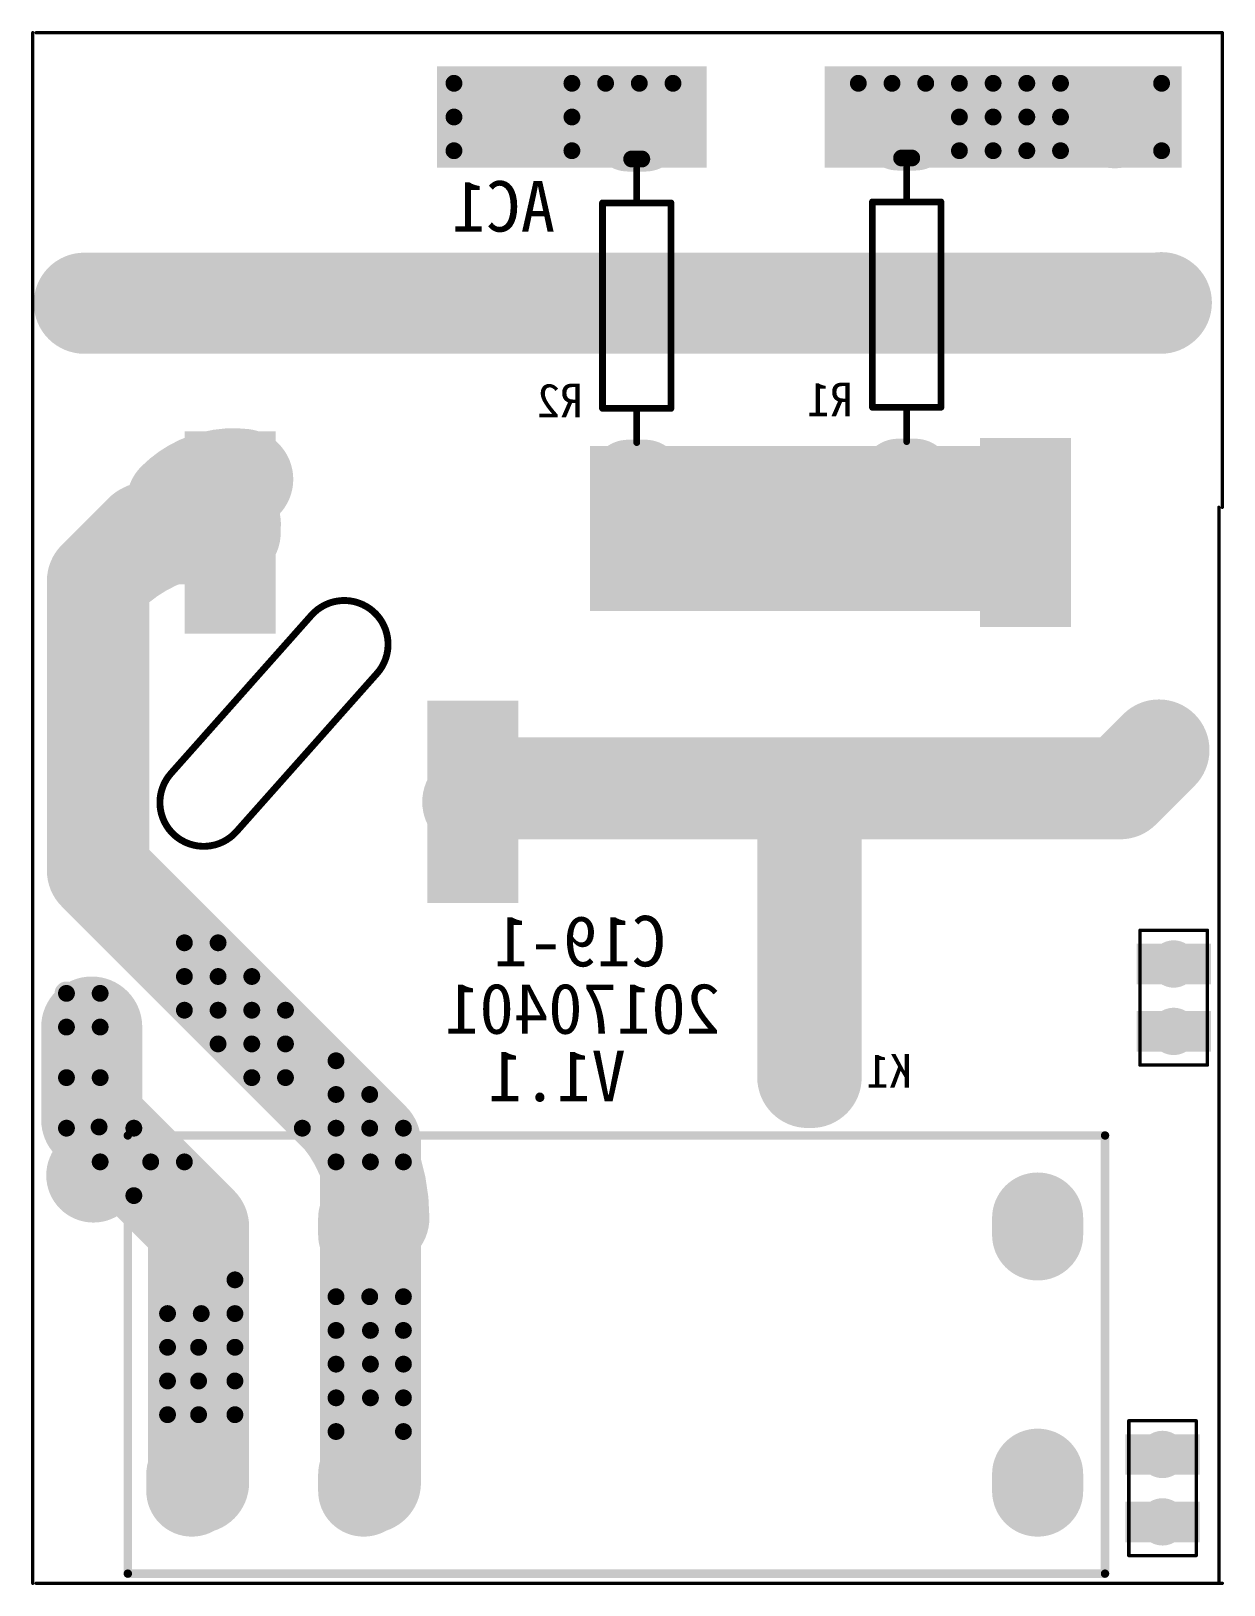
# Model space of a CAD drawing. Header units: inches. Extents: x 32166 to 66782, y 2386 to 7162.
# Drawn here: x 33240 to 33523.2, y 3176.6 to 3545.4 of the extents above; entities that cross this region are included whole.
import ezdxf

# ---------------------------------------------------------------- set-up
doc = ezdxf.new("R2010")
doc.units = ezdxf.units.IN
doc.header["$LTSCALE"] = 0.64311
doc.header["$MEASUREMENT"] = 0
doc.layers.get('0').update_dxf_attribs({"linetype": 'CONTINUOUS'})
for name, color, linetype in [('BOTTOMLAYER', 5, 'CONTINUOUS'), ('BOTTOMOVERLAY', 54, 'CONTINUOUS'), ('BOTTOMPASTE', 16, 'CONTINUOUS'), ('BOTTOMSOLDER', 6, 'CONTINUOUS'), ('KEEPOUTLAYER', 6, 'CONTINUOUS'), ('MIDLAYER1', 16, 'CONTINUOUS'), ('MIDLAYER2', 76, 'CONTINUOUS'), ('MULTILAYER', 9, 'CONTINUOUS'), ('TOPLAYER', 1, 'CONTINUOUS'), ('TOPOVERLAY', 2, 'CONTINUOUS'), ('TOPSOLDER', 216, 'CONTINUOUS')]:
    doc.layers.add(name, color=color, linetype=linetype)
doc.styles.get("Standard").update_dxf_attribs({"font": 'txt', "width": 0.8})

# ---------------------------------------------------------------- blocks, each defined once
blk = doc.blocks.new('AXIAL_0_4_____3_B_1')
at = {"layer": 'BOTTOMLAYER'}
for points, const_width in [([(-5.08, 0.25), (-5.08, -0.25)], 2), ([(5.08, 0.25), (5.08, -0.25)], 2), ([(-4.35, -0.15), (-4.35, 0.15)], 0.5)]:
    blk.add_lwpolyline(points, dxfattribs=dict(at, const_width=const_width))
for points, const_width in [([(-5.58, 0.25, 1), (-4.58, 0.25, 1)], 1), ([(4.58, 0.25, 1), (5.58, 0.25, 1)], 1), ([(-5.58, -0.25, 1), (-4.58, -0.25, 1)], 1), ([(4.58, -0.25, 1), (5.58, -0.25, 1)], 1), ([(-4.475, 0.15, 1), (-4.225, 0.15, 1)], 0.25), ([(-4.475, -0.15, 1), (-4.225, -0.15, 1)], 0.25)]:
    blk.add_lwpolyline(points, format="xyb", close=True, dxfattribs=dict(at, const_width=const_width))
at = {"layer": 'BOTTOMOVERLAY', "const_width": 0.2}
for points in [[(-3.048, 1.016), (3.048, 1.016)], [(-3.048, -1.016), (-3.048, 1.016)], [(3.048, -1.016), (3.048, 1.016)], [(-4.064, 0), (-3.048, 0)], [(3.048, 0), (4.064, 0)], [(-3.048, -1.016), (3.048, -1.016)]]:
    blk.add_lwpolyline(points, dxfattribs=at)
at = {"layer": 'BOTTOMOVERLAY', "const_width": 0.1}
for points in [[(-3.098, 1.016, 1), (-2.998, 1.016, 1)], [(-3.098, 1.016, 1), (-2.998, 1.016, 1)], [(2.998, 1.016, 1), (3.098, 1.016, 1)], [(2.998, 1.016, 1), (3.098, 1.016, 1)], [(-4.114, 0, 1), (-4.014, 0, 1)], [(-3.098, 0, 1), (-2.998, 0, 1)], [(2.998, 0, 1), (3.098, 0, 1)], [(4.014, 0, 1), (4.114, 0, 1)], [(-3.098, -1.016, 1), (-2.998, -1.016, 1)], [(-3.098, -1.016, 1), (-2.998, -1.016, 1)], [(2.998, -1.016, 1), (3.098, -1.016, 1)], [(2.998, -1.016, 1), (3.098, -1.016, 1)]]:
    blk.add_lwpolyline(points, format="xyb", close=True, dxfattribs=at)
at = {"layer": 'BOTTOMSOLDER', "const_width": 0.703}
blk.add_lwpolyline([(-4.35, -0.15), (-4.35, 0.15)], dxfattribs=at)
at = {"layer": 'BOTTOMSOLDER', "const_width": 0.352}
for points in [[(-4.526, 0.15, 1), (-4.174, 0.15, 1)], [(-4.526, -0.15, 1), (-4.174, -0.15, 1)]]:
    blk.add_lwpolyline(points, format="xyb", close=True, dxfattribs=at)
at = {"layer": 'MIDLAYER1'}
for points, const_width in [([(-5.08, 0.25), (-5.08, -0.25)], 2), ([(5.08, 0.25), (5.08, -0.25)], 2), ([(-4.35, -0.15), (-4.35, 0.15)], 0.5)]:
    blk.add_lwpolyline(points, dxfattribs=dict(at, const_width=const_width))
for points, const_width in [([(-5.58, 0.25, 1), (-4.58, 0.25, 1)], 1), ([(4.58, 0.25, 1), (5.58, 0.25, 1)], 1), ([(-5.58, -0.25, 1), (-4.58, -0.25, 1)], 1), ([(4.58, -0.25, 1), (5.58, -0.25, 1)], 1), ([(-4.475, 0.15, 1), (-4.225, 0.15, 1)], 0.25), ([(-4.475, -0.15, 1), (-4.225, -0.15, 1)], 0.25)]:
    blk.add_lwpolyline(points, format="xyb", close=True, dxfattribs=dict(at, const_width=const_width))
at = {"layer": 'MIDLAYER2'}
for points, const_width in [([(-5.08, 0.25), (-5.08, -0.25)], 2), ([(5.08, 0.25), (5.08, -0.25)], 2), ([(-4.35, -0.15), (-4.35, 0.15)], 0.5)]:
    blk.add_lwpolyline(points, dxfattribs=dict(at, const_width=const_width))
for points, const_width in [([(-5.58, 0.25, 1), (-4.58, 0.25, 1)], 1), ([(4.58, 0.25, 1), (5.58, 0.25, 1)], 1), ([(-5.58, -0.25, 1), (-4.58, -0.25, 1)], 1), ([(4.58, -0.25, 1), (5.58, -0.25, 1)], 1), ([(-4.475, 0.15, 1), (-4.225, 0.15, 1)], 0.25), ([(-4.475, -0.15, 1), (-4.225, -0.15, 1)], 0.25)]:
    blk.add_lwpolyline(points, format="xyb", close=True, dxfattribs=dict(at, const_width=const_width))
at = {"layer": 'MULTILAYER'}
for points, const_width in [([(-5.08, 0.25), (-5.08, -0.25)], 2), ([(5.08, 0.25), (5.08, -0.25)], 2), ([(-4.35, -0.15), (-4.35, 0.15)], 0.5)]:
    blk.add_lwpolyline(points, dxfattribs=dict(at, const_width=const_width))
for points, const_width in [([(-5.58, 0.25, 1), (-4.58, 0.25, 1)], 1), ([(4.58, 0.25, 1), (5.58, 0.25, 1)], 1), ([(-5.58, -0.25, 1), (-4.58, -0.25, 1)], 1), ([(4.58, -0.25, 1), (5.58, -0.25, 1)], 1), ([(-4.475, 0.15, 1), (-4.225, 0.15, 1)], 0.25), ([(-4.475, -0.15, 1), (-4.225, -0.15, 1)], 0.25)]:
    blk.add_lwpolyline(points, format="xyb", close=True, dxfattribs=dict(at, const_width=const_width))
at = {"layer": 'TOPLAYER'}
for points, const_width in [([(-5.08, 0.25), (-5.08, -0.25)], 2), ([(5.08, 0.25), (5.08, -0.25)], 2), ([(-4.35, -0.15), (-4.35, 0.15)], 0.5)]:
    blk.add_lwpolyline(points, dxfattribs=dict(at, const_width=const_width))
for points, const_width in [([(-5.58, 0.25, 1), (-4.58, 0.25, 1)], 1), ([(4.58, 0.25, 1), (5.58, 0.25, 1)], 1), ([(-5.58, -0.25, 1), (-4.58, -0.25, 1)], 1), ([(4.58, -0.25, 1), (5.58, -0.25, 1)], 1), ([(-4.475, 0.15, 1), (-4.225, 0.15, 1)], 0.25), ([(-4.475, -0.15, 1), (-4.225, -0.15, 1)], 0.25)]:
    blk.add_lwpolyline(points, format="xyb", close=True, dxfattribs=dict(at, const_width=const_width))
at = {"layer": 'TOPSOLDER'}
for points, const_width in [([(-5.08, 0.25), (-5.08, -0.25)], 2.203), ([(5.08, 0.25), (5.08, -0.25)], 2.203), ([(-4.35, -0.15), (-4.35, 0.15)], 0.703)]:
    blk.add_lwpolyline(points, dxfattribs=dict(at, const_width=const_width))
for points, const_width in [([(-5.631, 0.25, 1), (-4.529, 0.25, 1)], 1.102), ([(4.529, 0.25, 1), (5.631, 0.25, 1)], 1.102), ([(-5.631, -0.25, 1), (-4.529, -0.25, 1)], 1.102), ([(-4.526, 0.15, 1), (-4.174, 0.15, 1)], 0.352), ([(4.529, -0.25, 1), (5.631, -0.25, 1)], 1.102), ([(-4.526, -0.15, 1), (-4.174, -0.15, 1)], 0.352)]:
    blk.add_lwpolyline(points, format="xyb", close=True, dxfattribs=dict(at, const_width=const_width))
blk = doc.blocks.new('AXIAL_0_4_____3_B_2')
at = {"layer": 'BOTTOMLAYER'}
for points, const_width in [([(-5.08, 0.25), (-5.08, -0.25)], 2), ([(5.08, 0.25), (5.08, -0.25)], 2), ([(-4.35, -0.15), (-4.35, 0.15)], 0.5)]:
    blk.add_lwpolyline(points, dxfattribs=dict(at, const_width=const_width))
for points, const_width in [([(-5.58, 0.25, 1), (-4.58, 0.25, 1)], 1), ([(4.58, 0.25, 1), (5.58, 0.25, 1)], 1), ([(-5.58, -0.25, 1), (-4.58, -0.25, 1)], 1), ([(4.58, -0.25, 1), (5.58, -0.25, 1)], 1), ([(-4.475, 0.15, 1), (-4.225, 0.15, 1)], 0.25), ([(-4.475, -0.15, 1), (-4.225, -0.15, 1)], 0.25)]:
    blk.add_lwpolyline(points, format="xyb", close=True, dxfattribs=dict(at, const_width=const_width))
at = {"layer": 'BOTTOMOVERLAY', "const_width": 0.2}
for points in [[(3.048, 1.016), (-3.048, 1.016)], [(-3.048, -1.016), (-3.048, 1.016)], [(3.048, -1.016), (3.048, 1.016)], [(-3.048, 0), (-4.064, 0)], [(4.064, 0), (3.048, 0)], [(3.048, -1.016), (-3.048, -1.016)]]:
    blk.add_lwpolyline(points, dxfattribs=at)
at = {"layer": 'BOTTOMOVERLAY', "const_width": 0.1}
for points in [[(-3.098, 1.016, 1), (-2.998, 1.016, 1)], [(-3.098, 1.016, 1), (-2.998, 1.016, 1)], [(2.998, 1.016, 1), (3.098, 1.016, 1)], [(2.998, 1.016, 1), (3.098, 1.016, 1)], [(-4.114, 0, 1), (-4.014, 0, 1)], [(-3.098, 0, 1), (-2.998, 0, 1)], [(2.998, 0, 1), (3.098, 0, 1)], [(4.014, 0, 1), (4.114, 0, 1)], [(-3.098, -1.016, 1), (-2.998, -1.016, 1)], [(-3.098, -1.016, 1), (-2.998, -1.016, 1)], [(2.998, -1.016, 1), (3.098, -1.016, 1)], [(2.998, -1.016, 1), (3.098, -1.016, 1)]]:
    blk.add_lwpolyline(points, format="xyb", close=True, dxfattribs=at)
at = {"layer": 'BOTTOMSOLDER', "const_width": 0.703}
blk.add_lwpolyline([(-4.35, -0.15), (-4.35, 0.15)], dxfattribs=at)
at = {"layer": 'BOTTOMSOLDER', "const_width": 0.352}
for points in [[(-4.526, 0.15, 1), (-4.174, 0.15, 1)], [(-4.526, -0.15, 1), (-4.174, -0.15, 1)]]:
    blk.add_lwpolyline(points, format="xyb", close=True, dxfattribs=at)
at = {"layer": 'MULTILAYER'}
for points, const_width in [([(-5.08, 0.25), (-5.08, -0.25)], 2), ([(5.08, 0.25), (5.08, -0.25)], 2), ([(-4.35, -0.15), (-4.35, 0.15)], 0.5)]:
    blk.add_lwpolyline(points, dxfattribs=dict(at, const_width=const_width))
for points, const_width in [([(-5.58, 0.25, 1), (-4.58, 0.25, 1)], 1), ([(4.58, 0.25, 1), (5.58, 0.25, 1)], 1), ([(-5.58, -0.25, 1), (-4.58, -0.25, 1)], 1), ([(4.58, -0.25, 1), (5.58, -0.25, 1)], 1), ([(-4.475, 0.15, 1), (-4.225, 0.15, 1)], 0.25), ([(-4.475, -0.15, 1), (-4.225, -0.15, 1)], 0.25)]:
    blk.add_lwpolyline(points, format="xyb", close=True, dxfattribs=dict(at, const_width=const_width))
at = {"layer": 'TOPLAYER'}
for points, const_width in [([(-5.08, 0.25), (-5.08, -0.25)], 2), ([(5.08, 0.25), (5.08, -0.25)], 2), ([(-4.35, -0.15), (-4.35, 0.15)], 0.5)]:
    blk.add_lwpolyline(points, dxfattribs=dict(at, const_width=const_width))
for points, const_width in [([(-5.58, 0.25, 1), (-4.58, 0.25, 1)], 1), ([(4.58, 0.25, 1), (5.58, 0.25, 1)], 1), ([(-5.58, -0.25, 1), (-4.58, -0.25, 1)], 1), ([(4.58, -0.25, 1), (5.58, -0.25, 1)], 1), ([(-4.475, 0.15, 1), (-4.225, 0.15, 1)], 0.25), ([(-4.475, -0.15, 1), (-4.225, -0.15, 1)], 0.25)]:
    blk.add_lwpolyline(points, format="xyb", close=True, dxfattribs=dict(at, const_width=const_width))
at = {"layer": 'TOPSOLDER'}
for points, const_width in [([(-5.08, 0.25), (-5.08, -0.25)], 2.203), ([(5.08, 0.25), (5.08, -0.25)], 2.203), ([(-4.35, -0.15), (-4.35, 0.15)], 0.703)]:
    blk.add_lwpolyline(points, dxfattribs=dict(at, const_width=const_width))
for points, const_width in [([(-5.631, 0.25, 1), (-4.529, 0.25, 1)], 1.102), ([(4.529, 0.25, 1), (5.631, 0.25, 1)], 1.102), ([(-5.631, -0.25, 1), (-4.529, -0.25, 1)], 1.102), ([(-4.526, 0.15, 1), (-4.174, 0.15, 1)], 0.352), ([(4.529, -0.25, 1), (5.631, -0.25, 1)], 1.102), ([(-4.526, -0.15, 1), (-4.174, -0.15, 1)], 0.352)]:
    blk.add_lwpolyline(points, format="xyb", close=True, dxfattribs=dict(at, const_width=const_width))
blk = doc.blocks.new('___4_B_3')
at = {"layer": 'BOTTOMLAYER', "const_width": 2.5}
for points in [[(-3.55, 12.55), (-4.05, 12.55)], [(4.05, 12.55), (3.55, 12.55)], [(-3.55, -7.45), (-4.05, -7.45)], [(4.05, -7.45), (3.55, -7.45)], [(-3.55, -12.55), (-4.05, -12.55)], [(4.05, -12.55), (3.55, -12.55)]]:
    blk.add_lwpolyline(points, dxfattribs=at)
at = {"layer": 'BOTTOMLAYER', "const_width": 1.25}
for points in [[(-4.675, 12.55, 1), (-3.425, 12.55, 1)], [(-4.175, 12.55, 1), (-2.925, 12.55, 1)], [(2.925, 12.55, 1), (4.175, 12.55, 1)], [(3.425, 12.55, 1), (4.675, 12.55, 1)], [(-4.675, -7.45, 1), (-3.425, -7.45, 1)], [(-4.175, -7.45, 1), (-2.925, -7.45, 1)], [(2.925, -7.45, 1), (4.175, -7.45, 1)], [(3.425, -7.45, 1), (4.675, -7.45, 1)], [(-4.675, -12.55, 1), (-3.425, -12.55, 1)], [(-4.175, -12.55, 1), (-2.925, -12.55, 1)], [(2.925, -12.55, 1), (4.175, -12.55, 1)], [(3.425, -12.55, 1), (4.675, -12.55, 1)]]:
    blk.add_lwpolyline(points, format="xyb", close=True, dxfattribs=at)
at = {"layer": 'BOTTOMOVERLAY', "const_width": 0.25}
for points in [[(6.5, 14.55), (-6.5, 14.55)], [(-6.5, -14.45), (-6.5, 14.55)], [(6.5, -14.45), (6.5, 14.55)], [(6.5, -14.45), (-6.5, -14.45)]]:
    blk.add_lwpolyline(points, dxfattribs=at)
at = {"layer": 'BOTTOMOVERLAY', "const_width": 0.125}
for points in [[(-6.562, 14.55, 1), (-6.438, 14.55, 1)], [(-6.562, 14.55, 1), (-6.438, 14.55, 1)], [(6.438, 14.55, 1), (6.562, 14.55, 1)], [(6.438, 14.55, 1), (6.562, 14.55, 1)], [(-6.562, -14.45, 1), (-6.438, -14.45, 1)], [(-6.562, -14.45, 1), (-6.438, -14.45, 1)], [(6.438, -14.45, 1), (6.562, -14.45, 1)], [(6.438, -14.45, 1), (6.562, -14.45, 1)]]:
    blk.add_lwpolyline(points, format="xyb", close=True, dxfattribs=at)
at = {"layer": 'BOTTOMSOLDER', "const_width": 2.703}
for points in [[(-3.55, 12.55), (-4.05, 12.55)], [(4.05, 12.55), (3.55, 12.55)], [(-3.55, -7.45), (-4.05, -7.45)], [(4.05, -7.45), (3.55, -7.45)], [(-3.55, -12.55), (-4.05, -12.55)], [(4.05, -12.55), (3.55, -12.55)]]:
    blk.add_lwpolyline(points, dxfattribs=at)
at = {"layer": 'BOTTOMSOLDER', "const_width": 1.352}
for points in [[(-4.726, 12.55, 1), (-3.374, 12.55, 1)], [(-4.226, 12.55, 1), (-2.874, 12.55, 1)], [(2.874, 12.55, 1), (4.226, 12.55, 1)], [(3.374, 12.55, 1), (4.726, 12.55, 1)], [(-4.726, -7.45, 1), (-3.374, -7.45, 1)], [(-4.226, -7.45, 1), (-2.874, -7.45, 1)], [(2.874, -7.45, 1), (4.226, -7.45, 1)], [(3.374, -7.45, 1), (4.726, -7.45, 1)], [(-4.726, -12.55, 1), (-3.374, -12.55, 1)], [(-4.226, -12.55, 1), (-2.874, -12.55, 1)], [(2.874, -12.55, 1), (4.226, -12.55, 1)], [(3.374, -12.55, 1), (4.726, -12.55, 1)]]:
    blk.add_lwpolyline(points, format="xyb", close=True, dxfattribs=at)
at = {"layer": 'MULTILAYER', "const_width": 2.5}
for points in [[(-3.55, 12.55), (-4.05, 12.55)], [(4.05, 12.55), (3.55, 12.55)], [(-3.55, -7.45), (-4.05, -7.45)], [(4.05, -7.45), (3.55, -7.45)], [(-3.55, -12.55), (-4.05, -12.55)], [(4.05, -12.55), (3.55, -12.55)]]:
    blk.add_lwpolyline(points, dxfattribs=at)
at = {"layer": 'MULTILAYER', "const_width": 1.25}
for points in [[(-4.675, 12.55, 1), (-3.425, 12.55, 1)], [(-4.175, 12.55, 1), (-2.925, 12.55, 1)], [(2.925, 12.55, 1), (4.175, 12.55, 1)], [(3.425, 12.55, 1), (4.675, 12.55, 1)], [(-4.675, -7.45, 1), (-3.425, -7.45, 1)], [(-4.175, -7.45, 1), (-2.925, -7.45, 1)], [(2.925, -7.45, 1), (4.175, -7.45, 1)], [(3.425, -7.45, 1), (4.675, -7.45, 1)], [(-4.675, -12.55, 1), (-3.425, -12.55, 1)], [(-4.175, -12.55, 1), (-2.925, -12.55, 1)], [(2.925, -12.55, 1), (4.175, -12.55, 1)], [(3.425, -12.55, 1), (4.675, -12.55, 1)]]:
    blk.add_lwpolyline(points, format="xyb", close=True, dxfattribs=at)
at = {"layer": 'TOPLAYER', "const_width": 2.5}
for points in [[(-3.55, 12.55), (-4.05, 12.55)], [(4.05, 12.55), (3.55, 12.55)], [(-3.55, -7.45), (-4.05, -7.45)], [(4.05, -7.45), (3.55, -7.45)], [(-3.55, -12.55), (-4.05, -12.55)], [(4.05, -12.55), (3.55, -12.55)]]:
    blk.add_lwpolyline(points, dxfattribs=at)
at = {"layer": 'TOPLAYER', "const_width": 1.25}
for points in [[(-4.675, 12.55, 1), (-3.425, 12.55, 1)], [(-4.175, 12.55, 1), (-2.925, 12.55, 1)], [(2.925, 12.55, 1), (4.175, 12.55, 1)], [(3.425, 12.55, 1), (4.675, 12.55, 1)], [(-4.675, -7.45, 1), (-3.425, -7.45, 1)], [(-4.175, -7.45, 1), (-2.925, -7.45, 1)], [(2.925, -7.45, 1), (4.175, -7.45, 1)], [(3.425, -7.45, 1), (4.675, -7.45, 1)], [(-4.675, -12.55, 1), (-3.425, -12.55, 1)], [(-4.175, -12.55, 1), (-2.925, -12.55, 1)], [(2.925, -12.55, 1), (4.175, -12.55, 1)], [(3.425, -12.55, 1), (4.675, -12.55, 1)]]:
    blk.add_lwpolyline(points, format="xyb", close=True, dxfattribs=at)
at = {"layer": 'TOPSOLDER', "const_width": 2.703}
for points in [[(-3.55, 12.55), (-4.05, 12.55)], [(4.05, 12.55), (3.55, 12.55)], [(-3.55, -7.45), (-4.05, -7.45)], [(4.05, -7.45), (3.55, -7.45)], [(-3.55, -12.55), (-4.05, -12.55)], [(4.05, -12.55), (3.55, -12.55)]]:
    blk.add_lwpolyline(points, dxfattribs=at)
at = {"layer": 'TOPSOLDER', "const_width": 1.352}
for points in [[(-4.726, 12.55, 1), (-3.374, 12.55, 1)], [(-4.226, 12.55, 1), (-2.874, 12.55, 1)], [(2.874, 12.55, 1), (4.226, 12.55, 1)], [(3.374, 12.55, 1), (4.726, 12.55, 1)], [(-4.726, -7.45, 1), (-3.374, -7.45, 1)], [(-4.226, -7.45, 1), (-2.874, -7.45, 1)], [(2.874, -7.45, 1), (4.226, -7.45, 1)], [(3.374, -7.45, 1), (4.726, -7.45, 1)], [(-4.726, -12.55, 1), (-3.374, -12.55, 1)], [(-4.226, -12.55, 1), (-2.874, -12.55, 1)], [(2.874, -12.55, 1), (4.226, -12.55, 1)], [(3.374, -12.55, 1), (4.726, -12.55, 1)]]:
    blk.add_lwpolyline(points, format="xyb", close=True, dxfattribs=at)
blk = doc.blocks.new('2_0_2_5')
at = {"layer": 'BOTTOMLAYER', "const_width": 0.6}
for points in [[(-0.3, 1, 1), (0.3, 1, 1)], [(-0.3, -1, 1), (0.3, -1, 1)]]:
    blk.add_lwpolyline(points, format="xyb", close=True, dxfattribs=at)
at = {"layer": 'BOTTOMSOLDER', "const_width": 0.702}
for points in [[(-0.351, 1, 1), (0.351, 1, 1)], [(-0.351, -1, 1), (0.351, -1, 1)]]:
    blk.add_lwpolyline(points, format="xyb", close=True, dxfattribs=at)
at = {"layer": 'MULTILAYER', "const_width": 0.6}
for points in [[(-0.3, 1, 1), (0.3, 1, 1)], [(-0.3, -1, 1), (0.3, -1, 1)]]:
    blk.add_lwpolyline(points, format="xyb", close=True, dxfattribs=at)
at = {"layer": 'TOPLAYER', "const_width": 0.6}
for points in [[(-0.3, 1, 1), (0.3, 1, 1)], [(-0.3, -1, 1), (0.3, -1, 1)]]:
    blk.add_lwpolyline(points, format="xyb", close=True, dxfattribs=at)
at = {"layer": 'TOPOVERLAY', "const_width": 0.1}
for points in [[(-1, -2), (-1, 2)], [(-1, 2), (1, 2)], [(1, -2), (1, 2)], [(-1, -2), (1, -2)]]:
    blk.add_lwpolyline(points, dxfattribs=at)
at = {"layer": 'TOPOVERLAY', "const_width": 0.05}
for points in [[(-1.025, 2, 1), (-0.975, 2, 1)], [(-1.025, 2, 1), (-0.975, 2, 1)], [(0.975, 2, 1), (1.025, 2, 1)], [(0.975, 2, 1), (1.025, 2, 1)], [(-1.025, -2, 1), (-0.975, -2, 1)], [(-1.025, -2, 1), (-0.975, -2, 1)], [(0.975, -2, 1), (1.025, -2, 1)], [(0.975, -2, 1), (1.025, -2, 1)]]:
    blk.add_lwpolyline(points, format="xyb", close=True, dxfattribs=at)
at = {"layer": 'TOPSOLDER', "const_width": 0.702}
for points in [[(-0.351, 1, 1), (0.351, 1, 1)], [(-0.351, -1, 1), (0.351, -1, 1)]]:
    blk.add_lwpolyline(points, format="xyb", close=True, dxfattribs=at)
blk = doc.blocks.new('2_0_2_6')
at = {"layer": 'BOTTOMLAYER', "const_width": 0.6}
for points in [[(-0.3, 1, 1), (0.3, 1, 1)], [(-0.3, -1, 1), (0.3, -1, 1)]]:
    blk.add_lwpolyline(points, format="xyb", close=True, dxfattribs=at)
at = {"layer": 'BOTTOMSOLDER', "const_width": 0.702}
for points in [[(-0.351, 1, 1), (0.351, 1, 1)], [(-0.351, -1, 1), (0.351, -1, 1)]]:
    blk.add_lwpolyline(points, format="xyb", close=True, dxfattribs=at)
at = {"layer": 'MULTILAYER', "const_width": 0.6}
for points in [[(-0.3, 1, 1), (0.3, 1, 1)], [(-0.3, -1, 1), (0.3, -1, 1)]]:
    blk.add_lwpolyline(points, format="xyb", close=True, dxfattribs=at)
at = {"layer": 'TOPLAYER', "const_width": 0.6}
for points in [[(-0.3, 1, 1), (0.3, 1, 1)], [(-0.3, -1, 1), (0.3, -1, 1)]]:
    blk.add_lwpolyline(points, format="xyb", close=True, dxfattribs=at)
at = {"layer": 'TOPOVERLAY', "const_width": 0.1}
for points in [[(-1, -2), (-1, 2)], [(-1, 2), (1, 2)], [(1, -2), (1, 2)], [(-1, -2), (1, -2)]]:
    blk.add_lwpolyline(points, dxfattribs=at)
at = {"layer": 'TOPOVERLAY', "const_width": 0.05}
for points in [[(-1.025, 2, 1), (-0.975, 2, 1)], [(-1.025, 2, 1), (-0.975, 2, 1)], [(0.975, 2, 1), (1.025, 2, 1)], [(0.975, 2, 1), (1.025, 2, 1)], [(-1.025, -2, 1), (-0.975, -2, 1)], [(-1.025, -2, 1), (-0.975, -2, 1)], [(0.975, -2, 1), (1.025, -2, 1)], [(0.975, -2, 1), (1.025, -2, 1)]]:
    blk.add_lwpolyline(points, format="xyb", close=True, dxfattribs=at)
at = {"layer": 'TOPSOLDER', "const_width": 0.702}
for points in [[(-0.351, 1, 1), (0.351, 1, 1)], [(-0.351, -1, 1), (0.351, -1, 1)]]:
    blk.add_lwpolyline(points, format="xyb", close=True, dxfattribs=at)

msp = doc.modelspace()

# ---------------------------------------------------------------- linework, layer by layer
at = {"layer": 'BOTTOMLAYER'}
for points, const_width in [([(33339.36, 3533.01, 1), (33341.36, 3533.01, 1)], 2), ([(33348.6, 3525.06, 1), (33359.8, 3525.06, 1)], 11.2), ([(33367.36, 3533.01, 1), (33369.36, 3533.01, 1)], 2), ([(33375.36, 3533.01, 1), (33377.36, 3533.01, 1)], 2), ([(33383.36, 3533.01, 1), (33385.36, 3533.01, 1)], 2), ([(33391.36, 3533.01, 1), (33393.36, 3533.01, 1)], 2), ([(33435.36, 3533.01, 1), (33437.36, 3533.01, 1)], 2), ([(33443.36, 3533.01, 1), (33445.36, 3533.01, 1)], 2), ([(33451.36, 3533.01, 1), (33453.36, 3533.01, 1)], 2), ([(33459.36, 3533.01, 1), (33461.36, 3533.01, 1)], 2), ([(33467.36, 3533.01, 1), (33469.36, 3533.01, 1)], 2), ([(33475.36, 3533.01, 1), (33477.36, 3533.01, 1)], 2), ([(33483.36, 3533.01, 1), (33485.36, 3533.01, 1)], 2), ([(33491.65, 3524.85, 1), (33502.85, 3524.85, 1)], 11.2), ([(33507.36, 3533.01, 1), (33509.36, 3533.01, 1)], 2), ([(33339.36, 3525.01, 1), (33341.36, 3525.01, 1)], 2), ([(33367.36, 3525.01, 1), (33369.36, 3525.01, 1)], 2), ([(33459.36, 3525.01, 1), (33461.36, 3525.01, 1)], 2), ([(33467.36, 3525.01, 1), (33469.36, 3525.01, 1)], 2), ([(33475.36, 3525.01, 1), (33477.36, 3525.01, 1)], 2), ([(33483.36, 3525.01, 1), (33485.36, 3525.01, 1)], 2), ([(33339.36, 3517.01, 1), (33341.36, 3517.01, 1)], 2), ([(33367.36, 3517.01, 1), (33369.36, 3517.01, 1)], 2), ([(33459.36, 3517.01, 1), (33461.36, 3517.01, 1)], 2), ([(33467.36, 3517.01, 1), (33469.36, 3517.01, 1)], 2), ([(33475.36, 3517.01, 1), (33477.36, 3517.01, 1)], 2), ([(33483.36, 3517.01, 1), (33485.36, 3517.01, 1)], 2), ([(33507.36, 3517.01, 1), (33509.36, 3517.01, 1)], 2), ([(33249.64, 3480.81, 1), (33261.64, 3480.81, 1)], 12), ([(33502.17, 3480.81, 1), (33514.17, 3480.81, 1)], 12), ([(33247.6, 3480.81, 1), (33257.6, 3480.81, 1)], 10), ([(33502.69, 3480.93, 1), (33513.89, 3480.93, 1)], 11.2), ([(33284.21, 3439.02, 1), (33296.21, 3439.02, 1)], 12), ([(33268.62, 3433.59, 1), (33280.62, 3433.59, 1)], 12), ([(33261.43, 3426.39, 1), (33273.43, 3426.39, 1)], 12), ([(33261.43, 3426.39, 1), (33273.43, 3426.39, 1)], 12), ([(33281.23, 3426.39, 1), (33293.23, 3426.39, 1)], 12), ([(33281.28, 3428.39, 1), (33293.28, 3428.39, 1)], 12), ([(33250.01, 3414.98, 1), (33262.01, 3414.98, 1)], 12), ([(33250.01, 3414.98, 1), (33262.01, 3414.98, 1)], 12), ([(33251.53, 3416.49, 1), (33263.53, 3416.49, 1)], 12), ([(33501.73, 3374.77, 1), (33513.73, 3374.77, 1)], 12), ([(33502.13, 3374.77, 1), (33513.33, 3374.77, 1)], 11.2), ([(33342.18, 3365.81, 1), (33354.18, 3365.81, 1)], 12), ([(33342.18, 3365.81, 1), (33354.18, 3365.81, 1)], 12), ([(33418.36, 3364.21, 1), (33430.36, 3364.21, 1)], 12), ([(33492.77, 3365.81, 1), (33504.77, 3365.81, 1)], 12), ([(33492.77, 3365.81, 1), (33504.77, 3365.81, 1)], 12), ([(33338.83, 3362.45, 1), (33350.83, 3362.45, 1)], 12), ([(33250.01, 3346.12, 1), (33262.01, 3346.12, 1)], 12), ([(33250.01, 3346.12, 1), (33262.01, 3346.12, 1)], 12), ([(33275.36, 3329.01, 1), (33277.36, 3329.01, 1)], 2), ([(33283.36, 3329.01, 1), (33285.36, 3329.01, 1)], 2), ([(33275.36, 3321.01, 1), (33277.36, 3321.01, 1)], 2), ([(33283.36, 3321.01, 1), (33285.36, 3321.01, 1)], 2), ([(33291.36, 3321.01, 1), (33293.36, 3321.01, 1)], 2), ([(33248.36, 3309.01, 1), (33260.36, 3309.01, 1)], 12), ([(33247.36, 3317.01, 1), (33249.36, 3317.01, 1)], 2), ([(33255.36, 3317.01, 1), (33257.36, 3317.01, 1)], 2), ([(33275.36, 3313.01, 1), (33277.36, 3313.01, 1)], 2), ([(33283.36, 3313.01, 1), (33285.36, 3313.01, 1)], 2), ([(33291.36, 3313.01, 1), (33293.36, 3313.01, 1)], 2), ([(33299.36, 3313.01, 1), (33301.36, 3313.01, 1)], 2), ([(33248.36, 3299.14, 1), (33260.36, 3299.14, 1)], 12), ([(33248.36, 3299.14, 1), (33260.36, 3299.14, 1)], 12), ([(33247.36, 3309.01, 1), (33249.36, 3309.01, 1)], 2), ([(33255.36, 3309.01, 1), (33257.36, 3309.01, 1)], 2), ([(33297, 3299.14, 1), (33309, 3299.14, 1)], 12), ([(33297, 3299.14, 1), (33309, 3299.14, 1)], 12), ([(33418.36, 3297.05, 1), (33430.36, 3297.05, 1)], 12), ([(33418.76, 3297.05, 1), (33429.96, 3297.05, 1)], 11.2), ([(33283.36, 3305.01, 1), (33285.36, 3305.01, 1)], 2), ([(33291.36, 3305.01, 1), (33293.36, 3305.01, 1)], 2), ([(33299.36, 3305.01, 1), (33301.36, 3305.01, 1)], 2), ([(33305.28, 3290.86, 1), (33317.28, 3290.86, 1)], 12), ([(33311.36, 3301.01, 1), (33313.36, 3301.01, 1)], 2), ([(33248.36, 3287.01, 1), (33260.36, 3287.01, 1)], 12), ([(33248.36, 3287.01, 1), (33260.36, 3287.01, 1)], 12), ([(33247.36, 3297.01, 1), (33249.36, 3297.01, 1)], 2), ([(33255.36, 3297.01, 1), (33257.36, 3297.01, 1)], 2), ([(33291.36, 3297.01, 1), (33293.36, 3297.01, 1)], 2), ([(33299.36, 3297.01, 1), (33301.36, 3297.01, 1)], 2), ([(33314.53, 3281.6, 1), (33326.53, 3281.6, 1)], 12), ([(33314.53, 3281.6, 1), (33326.53, 3281.6, 1)], 12), ([(33311.36, 3293.01, 1), (33313.36, 3293.01, 1)], 2), ([(33319.36, 3293.01, 1), (33321.36, 3293.01, 1)], 2), ([(33247.36, 3285.01, 1), (33249.36, 3285.01, 1)], 2), ([(33255.11, 3285.3, 1), (33257.11, 3285.3, 1)], 2), ([(33263.36, 3285.01, 1), (33265.36, 3285.01, 1)], 2), ([(33303.36, 3285.01, 1), (33305.36, 3285.01, 1)], 2), ([(33311.36, 3285.01, 1), (33313.36, 3285.01, 1)], 2), ([(33319.36, 3285.01, 1), (33321.36, 3285.01, 1)], 2), ([(33327.36, 3285.01, 1), (33329.36, 3285.01, 1)], 2), ([(33249.16, 3273.81, 1), (33260.36, 3273.81, 1)], 11.2), ([(33262.36, 3273.01, 1), (33274.36, 3273.01, 1)], 12), ([(33262.36, 3273.01, 1), (33274.36, 3273.01, 1)], 12), ([(33255.36, 3277.01, 1), (33257.36, 3277.01, 1)], 2), ([(33267.36, 3277.01, 1), (33269.36, 3277.01, 1)], 2), ([(33275.36, 3277.01, 1), (33277.36, 3277.01, 1)], 2), ([(33311.36, 3277.01, 1), (33313.36, 3277.01, 1)], 2), ([(33319.53, 3277.01, 1), (33321.53, 3277.01, 1)], 2), ([(33327.36, 3277.01, 1), (33329.36, 3277.01, 1)], 2), ([(33316.53, 3263.68, 1), (33328.53, 3263.68, 1)], 12), ([(33273.73, 3261.63, 1), (33285.73, 3261.63, 1)], 12), ([(33273.73, 3261.63, 1), (33285.73, 3261.63, 1)], 12), ([(33263.36, 3269.01, 1), (33265.36, 3269.01, 1)], 2), ([(33273.73, 3249.01, 1), (33285.73, 3249.01, 1)], 12), ([(33273.73, 3249.01, 1), (33285.73, 3249.01, 1)], 12), ([(33287.36, 3249.01, 1), (33289.36, 3249.01, 1)], 2), ([(33311.36, 3245.01, 1), (33313.36, 3245.01, 1)], 2), ([(33319.36, 3245.01, 1), (33321.36, 3245.01, 1)], 2), ([(33327.36, 3245.01, 1), (33329.36, 3245.01, 1)], 2), ([(33271.36, 3241.01, 1), (33273.36, 3241.01, 1)], 2), ([(33279.36, 3241.01, 1), (33281.36, 3241.01, 1)], 2), ([(33287.36, 3241.01, 1), (33289.36, 3241.01, 1)], 2), ([(33311.36, 3237.01, 1), (33313.36, 3237.01, 1)], 2), ([(33319.53, 3237.01, 1), (33321.53, 3237.01, 1)], 2), ([(33327.36, 3237.01, 1), (33329.36, 3237.01, 1)], 2), ([(33273.73, 3225.01, 1), (33285.73, 3225.01, 1)], 12), ([(33273.73, 3225.01, 1), (33285.73, 3225.01, 1)], 12), ([(33271.36, 3233.01, 1), (33273.36, 3233.01, 1)], 2), ([(33278.73, 3233.01, 1), (33280.73, 3233.01, 1)], 2), ([(33287.36, 3233.01, 1), (33289.36, 3233.01, 1)], 2), ([(33311.36, 3229.01, 1), (33313.36, 3229.01, 1)], 2), ([(33319.53, 3229.01, 1), (33321.53, 3229.01, 1)], 2), ([(33327.36, 3229.01, 1), (33329.36, 3229.01, 1)], 2), ([(33271.36, 3225.01, 1), (33273.36, 3225.01, 1)], 2), ([(33278.73, 3225.01, 1), (33280.73, 3225.01, 1)], 2), ([(33287.36, 3225.01, 1), (33289.36, 3225.01, 1)], 2), ([(33311.36, 3221.01, 1), (33313.36, 3221.01, 1)], 2), ([(33319.53, 3221.01, 1), (33321.53, 3221.01, 1)], 2), ([(33327.36, 3221.01, 1), (33329.36, 3221.01, 1)], 2), ([(33271.36, 3217.01, 1), (33273.36, 3217.01, 1)], 2), ([(33278.73, 3217.01, 1), (33280.73, 3217.01, 1)], 2), ([(33287.36, 3217.01, 1), (33289.36, 3217.01, 1)], 2), ([(33273.73, 3200.88, 1), (33285.73, 3200.88, 1)], 12), ([(33314.53, 3200.88, 1), (33326.53, 3200.88, 1)], 12), ([(33311.36, 3213.01, 1), (33313.36, 3213.01, 1)], 2), ([(33327.36, 3213.01, 1), (33329.36, 3213.01, 1)], 2)]:
    msp.add_lwpolyline(points, format="xyb", close=True, dxfattribs=dict(at, const_width=const_width))
at = {"layer": 'BOTTOMLAYER', "const_width": 24}
for points in [[(33255.64, 3480.81), (33508.17, 3480.81)], [(33256.01, 3414.98), (33267.43, 3426.39)], [(33267.43, 3426.39), (33287.23, 3426.39)], [(33256.01, 3346.12), (33256.01, 3414.98)], [(33498.77, 3365.81), (33507.73, 3374.77)], [(33344.83, 3362.45), (33348.18, 3365.81)], [(33348.18, 3365.81), (33498.77, 3365.81)], [(33424.36, 3297.05), (33424.36, 3364.21)], [(33256.01, 3346.12), (33303, 3299.14)], [(33254.36, 3299.14), (33254.36, 3309.01)], [(33254.36, 3287.01), (33254.36, 3299.14)], [(33303, 3299.14), (33320.53, 3281.6)], [(33254.36, 3287.01), (33268.36, 3273.01)], [(33320.53, 3200.88), (33320.53, 3281.6)], [(33268.36, 3273.01), (33279.73, 3261.63)], [(33279.73, 3249.01), (33279.73, 3261.63)], [(33279.73, 3225.01), (33279.73, 3249.01)], [(33279.73, 3200.88), (33279.73, 3225.01)]]:
    msp.add_lwpolyline(points, dxfattribs=at)
for points in [[(33274.62, 3433.59, -0.228998), (33290.21, 3439.02)], [(33257.53, 3416.49, -0.205271), (33287.28, 3428.39)], [(33311.28, 3290.86, -0.198912), (33322.53, 3263.68)]]:
    msp.add_lwpolyline(points, format="xyb", dxfattribs=at)
at = {"layer": 'BOTTOMLAYER'}
for points in [[(33336.36, 3513.06), (33400.36, 3513.06), (33336.36, 3536.9), (33400.36, 3536.9)], [(33428.36, 3512.98), (33512.84, 3512.98), (33428.36, 3536.98), (33512.84, 3536.98)], [(33277.23, 3449.59), (33277.23, 3403.19), (33297.23, 3449.59), (33297.23, 3403.19)], [(33372.68, 3407.73), (33485.49, 3407.73), (33372.68, 3446.93), (33485.49, 3446.93)], [(33466.03, 3447.99), (33466.03, 3404.79), (33486.03, 3447.99), (33486.03, 3404.79)], [(33334.83, 3385.65), (33334.83, 3339.25), (33354.83, 3385.65), (33354.83, 3339.25)], [(33503.23, 3319.98), (33519.23, 3319.98), (33503.23, 3327.98), (33519.23, 3327.98)], [(33503.23, 3303.98), (33519.23, 3303.98), (33503.23, 3311.98), (33519.23, 3311.98)], [(33500.58, 3203.57), (33516.58, 3203.57), (33500.58, 3211.57), (33516.58, 3211.57)], [(33500.58, 3187.57), (33516.58, 3187.57), (33500.58, 3195.57), (33516.58, 3195.57)]]:
    msp.add_solid(points, dxfattribs=at)
at = {"layer": 'BOTTOMPASTE'}
for points in [[(33503.23, 3319.98), (33519.23, 3319.98), (33503.23, 3327.98), (33519.23, 3327.98)], [(33503.23, 3303.98), (33519.23, 3303.98), (33503.23, 3311.98), (33519.23, 3311.98)], [(33500.58, 3203.57), (33516.58, 3203.57), (33500.58, 3211.57), (33516.58, 3211.57)], [(33500.58, 3187.57), (33516.58, 3187.57), (33500.58, 3195.57), (33516.58, 3195.57)]]:
    msp.add_solid(points, dxfattribs=at)
at = {"layer": 'BOTTOMSOLDER'}
for points, const_width in [([(33348.19, 3525.06, 1), (33360.2, 3525.06, 1)], 12.01), ([(33491.24, 3524.85, 1), (33503.26, 3524.85, 1)], 12.01), ([(33338.95, 3533.01, 1), (33341.76, 3533.01, 1)], 2.81), ([(33366.95, 3533.01, 1), (33369.76, 3533.01, 1)], 2.81), ([(33374.95, 3533.01, 1), (33377.76, 3533.01, 1)], 2.81), ([(33382.95, 3533.01, 1), (33385.76, 3533.01, 1)], 2.81), ([(33390.95, 3533.01, 1), (33393.76, 3533.01, 1)], 2.81), ([(33434.95, 3533.01, 1), (33437.76, 3533.01, 1)], 2.81), ([(33442.95, 3533.01, 1), (33445.76, 3533.01, 1)], 2.81), ([(33450.95, 3533.01, 1), (33453.76, 3533.01, 1)], 2.81), ([(33458.95, 3533.01, 1), (33461.76, 3533.01, 1)], 2.81), ([(33466.95, 3533.01, 1), (33469.76, 3533.01, 1)], 2.81), ([(33474.95, 3533.01, 1), (33477.76, 3533.01, 1)], 2.81), ([(33482.95, 3533.01, 1), (33485.76, 3533.01, 1)], 2.81), ([(33506.95, 3533.01, 1), (33509.76, 3533.01, 1)], 2.81), ([(33338.95, 3525.01, 1), (33341.76, 3525.01, 1)], 2.81), ([(33366.95, 3525.01, 1), (33369.76, 3525.01, 1)], 2.81), ([(33458.95, 3525.01, 1), (33461.76, 3525.01, 1)], 2.81), ([(33466.95, 3525.01, 1), (33469.76, 3525.01, 1)], 2.81), ([(33474.95, 3525.01, 1), (33477.76, 3525.01, 1)], 2.81), ([(33482.95, 3525.01, 1), (33485.76, 3525.01, 1)], 2.81), ([(33338.95, 3517.01, 1), (33341.76, 3517.01, 1)], 2.81), ([(33366.95, 3517.01, 1), (33369.76, 3517.01, 1)], 2.81), ([(33458.95, 3517.01, 1), (33461.76, 3517.01, 1)], 2.81), ([(33466.95, 3517.01, 1), (33469.76, 3517.01, 1)], 2.81), ([(33474.95, 3517.01, 1), (33477.76, 3517.01, 1)], 2.81), ([(33482.95, 3517.01, 1), (33485.76, 3517.01, 1)], 2.81), ([(33506.95, 3517.01, 1), (33509.76, 3517.01, 1)], 2.81), ([(33246.6, 3480.81, 1), (33258.6, 3480.81, 1)], 12), ([(33502.17, 3480.81, 1), (33514.17, 3480.81, 1)], 12), ([(33502.28, 3480.93, 1), (33514.3, 3480.93, 1)], 12.01), ([(33247.19, 3480.81, 1), (33258.01, 3480.81, 1)], 10.81), ([(33260.92, 3426.13, 1), (33272.92, 3426.13, 1)], 12), ([(33260.92, 3426.13, 1), (33272.92, 3426.13, 1)], 12), ([(33279.32, 3426.13, 1), (33291.32, 3426.13, 1)], 12), ([(33249.72, 3414.93, 1), (33261.72, 3414.93, 1)], 12), ([(33249.72, 3414.93, 1), (33261.72, 3414.93, 1)], 12), ([(33501.73, 3374.77, 1), (33513.73, 3374.77, 1)], 12), ([(33341.94, 3365.57, 1), (33353.94, 3365.57, 1)], 12), ([(33341.94, 3365.57, 1), (33353.94, 3365.57, 1)], 12), ([(33419.16, 3365.57, 1), (33431.16, 3365.57, 1)], 12), ([(33492.53, 3365.57, 1), (33504.53, 3365.57, 1)], 12), ([(33492.53, 3365.57, 1), (33504.53, 3365.57, 1)], 12), ([(33338.83, 3362.45, 1), (33350.83, 3362.45, 1)], 12), ([(33249.72, 3346.13, 1), (33261.72, 3346.13, 1)], 12), ([(33249.72, 3346.13, 1), (33261.72, 3346.13, 1)], 12), ([(33274.95, 3329.01, 1), (33277.76, 3329.01, 1)], 2.81), ([(33282.95, 3329.01, 1), (33285.76, 3329.01, 1)], 2.81), ([(33274.95, 3321.01, 1), (33277.76, 3321.01, 1)], 2.81), ([(33282.95, 3321.01, 1), (33285.76, 3321.01, 1)], 2.81), ([(33290.95, 3321.01, 1), (33293.76, 3321.01, 1)], 2.81), ([(33246.95, 3317.01, 1), (33249.76, 3317.01, 1)], 2.81), ([(33254.95, 3317.01, 1), (33257.76, 3317.01, 1)], 2.81), ([(33274.95, 3313.01, 1), (33277.76, 3313.01, 1)], 2.81), ([(33282.95, 3313.01, 1), (33285.76, 3313.01, 1)], 2.81), ([(33290.95, 3313.01, 1), (33293.76, 3313.01, 1)], 2.81), ([(33298.95, 3313.01, 1), (33301.76, 3313.01, 1)], 2.81), ([(33246.95, 3309.01, 1), (33249.76, 3309.01, 1)], 2.81), ([(33254.95, 3309.01, 1), (33257.76, 3309.01, 1)], 2.81), ([(33418.36, 3297.05, 1), (33430.36, 3297.05, 1)], 12), ([(33419.16, 3297.05, 1), (33431.16, 3297.05, 1)], 12), ([(33419.16, 3297.05, 1), (33431.16, 3297.05, 1)], 12), ([(33282.95, 3305.01, 1), (33285.76, 3305.01, 1)], 2.81), ([(33290.95, 3305.01, 1), (33293.76, 3305.01, 1)], 2.81), ([(33298.95, 3305.01, 1), (33301.76, 3305.01, 1)], 2.81), ([(33310.95, 3301.01, 1), (33313.76, 3301.01, 1)], 2.81), ([(33246.95, 3297.01, 1), (33249.76, 3297.01, 1)], 2.81), ([(33254.95, 3297.01, 1), (33257.76, 3297.01, 1)], 2.81), ([(33290.95, 3297.01, 1), (33293.76, 3297.01, 1)], 2.81), ([(33298.95, 3297.01, 1), (33301.76, 3297.01, 1)], 2.81), ([(33310.95, 3293.01, 1), (33313.76, 3293.01, 1)], 2.81), ([(33318.95, 3293.01, 1), (33321.76, 3293.01, 1)], 2.81), ([(33314.53, 3281.31, 1), (33326.53, 3281.31, 1)], 12), ([(33314.53, 3281.31, 1), (33326.53, 3281.31, 1)], 12), ([(33246.95, 3285.01, 1), (33249.76, 3285.01, 1)], 2.81), ([(33254.7, 3285.3, 1), (33257.52, 3285.3, 1)], 2.81), ([(33262.95, 3285.01, 1), (33265.76, 3285.01, 1)], 2.81), ([(33302.95, 3285.01, 1), (33305.76, 3285.01, 1)], 2.81), ([(33310.95, 3285.01, 1), (33313.76, 3285.01, 1)], 2.81), ([(33318.95, 3285.01, 1), (33321.76, 3285.01, 1)], 2.81), ([(33326.95, 3285.01, 1), (33329.76, 3285.01, 1)], 2.81), ([(33254.95, 3277.01, 1), (33257.76, 3277.01, 1)], 2.81), ([(33266.95, 3277.01, 1), (33269.76, 3277.01, 1)], 2.81), ([(33274.95, 3277.01, 1), (33277.76, 3277.01, 1)], 2.81), ([(33310.95, 3277.01, 1), (33313.76, 3277.01, 1)], 2.81), ([(33319.13, 3277.01, 1), (33321.94, 3277.01, 1)], 2.81), ([(33326.95, 3277.01, 1), (33329.76, 3277.01, 1)], 2.81), ([(33262.95, 3269.01, 1), (33265.76, 3269.01, 1)], 2.81), ([(33286.95, 3249.01, 1), (33289.76, 3249.01, 1)], 2.81), ([(33310.95, 3245.01, 1), (33313.76, 3245.01, 1)], 2.81), ([(33318.95, 3245.01, 1), (33321.76, 3245.01, 1)], 2.81), ([(33326.95, 3245.01, 1), (33329.76, 3245.01, 1)], 2.81), ([(33270.95, 3241.01, 1), (33273.76, 3241.01, 1)], 2.81), ([(33278.95, 3241.01, 1), (33281.76, 3241.01, 1)], 2.81), ([(33286.95, 3241.01, 1), (33289.76, 3241.01, 1)], 2.81), ([(33310.95, 3237.01, 1), (33313.76, 3237.01, 1)], 2.81), ([(33319.13, 3237.01, 1), (33321.94, 3237.01, 1)], 2.81), ([(33326.95, 3237.01, 1), (33329.76, 3237.01, 1)], 2.81), ([(33270.95, 3233.01, 1), (33273.76, 3233.01, 1)], 2.81), ([(33278.33, 3233.01, 1), (33281.14, 3233.01, 1)], 2.81), ([(33286.95, 3233.01, 1), (33289.76, 3233.01, 1)], 2.81), ([(33310.95, 3229.01, 1), (33313.76, 3229.01, 1)], 2.81), ([(33319.13, 3229.01, 1), (33321.94, 3229.01, 1)], 2.81), ([(33326.95, 3229.01, 1), (33329.76, 3229.01, 1)], 2.81), ([(33270.95, 3225.01, 1), (33273.76, 3225.01, 1)], 2.81), ([(33278.33, 3225.01, 1), (33281.14, 3225.01, 1)], 2.81), ([(33286.95, 3225.01, 1), (33289.76, 3225.01, 1)], 2.81), ([(33310.95, 3221.01, 1), (33313.76, 3221.01, 1)], 2.81), ([(33319.13, 3221.01, 1), (33321.94, 3221.01, 1)], 2.81), ([(33326.95, 3221.01, 1), (33329.76, 3221.01, 1)], 2.81), ([(33270.95, 3217.01, 1), (33273.76, 3217.01, 1)], 2.81), ([(33278.33, 3217.01, 1), (33281.14, 3217.01, 1)], 2.81), ([(33286.95, 3217.01, 1), (33289.76, 3217.01, 1)], 2.81), ([(33314.53, 3200.88, 1), (33326.53, 3200.88, 1)], 12), ([(33310.95, 3213.01, 1), (33313.76, 3213.01, 1)], 2.81), ([(33326.95, 3213.01, 1), (33329.76, 3213.01, 1)], 2.81)]:
    msp.add_lwpolyline(points, format="xyb", close=True, dxfattribs=dict(at, const_width=const_width))
at = {"layer": 'BOTTOMSOLDER', "const_width": 24}
for points in [[(33252.6, 3480.81), (33508.17, 3480.81)], [(33255.72, 3414.93), (33266.92, 3426.13)], [(33266.92, 3426.13), (33285.32, 3426.13)], [(33255.72, 3346.13), (33255.72, 3414.93)], [(33498.53, 3365.57), (33507.73, 3374.77)], [(33344.83, 3362.45), (33347.94, 3365.57)], [(33347.94, 3365.57), (33498.53, 3365.57)], [(33425.16, 3297.05), (33425.16, 3365.57)], [(33255.72, 3346.13), (33320.53, 3281.31)], [(33424.36, 3297.05), (33425.16, 3297.05)], [(33320.53, 3200.88), (33320.53, 3281.31)]]:
    msp.add_lwpolyline(points, dxfattribs=at)
at = {"layer": 'BOTTOMSOLDER'}
for points in [[(33336.36, 3513.01), (33400.36, 3513.01), (33336.36, 3537.01), (33400.36, 3537.01)], [(33428.36, 3513.01), (33513.16, 3513.01), (33428.36, 3537.01), (33513.16, 3537.01)], [(33276.42, 3450.41), (33276.42, 3402.38), (33298.04, 3450.41), (33298.04, 3402.38)], [(33465.22, 3448.81), (33465.22, 3403.98), (33486.84, 3448.81), (33486.84, 3403.98)], [(33372.84, 3408.29), (33485.65, 3408.29), (33372.84, 3446.45), (33485.65, 3446.45)], [(33334.02, 3386.46), (33334.02, 3338.44), (33355.64, 3386.46), (33355.64, 3338.44)], [(33502.42, 3319.17), (33520.05, 3319.17), (33502.42, 3328.79), (33520.05, 3328.79)], [(33502.42, 3303.17), (33520.05, 3303.17), (33502.42, 3312.79), (33520.05, 3312.79)], [(33499.77, 3202.75), (33517.4, 3202.75), (33499.77, 3212.38), (33517.4, 3212.38)], [(33499.77, 3186.75), (33517.4, 3186.75), (33499.77, 3196.38), (33517.4, 3196.38)]]:
    msp.add_solid(points, dxfattribs=at)
at = {"layer": 'KEEPOUTLAYER'}
for points, const_width in [([(33240.36, 3177), (33240.36, 3545.01)], 0.8), ([(33241.16, 3545.01), (33522.76, 3545.01)], 0.8), ([(33522.76, 3432.37), (33522.76, 3545.01)], 0.8), ([(33521.96, 3177), (33521.96, 3432.37)], 0.8), ([(33273.17, 3369.21), (33306.53, 3406.76)], 1.63), ([(33288.72, 3355.4), (33322.09, 3392.94)], 1.63), ([(33241.16, 3177), (33522.76, 3177)], 0.8)]:
    msp.add_lwpolyline(points, dxfattribs=dict(at, const_width=const_width))
for points, const_width in [([(33240.16, 3545.01, 1), (33240.56, 3545.01, 1)], 0.4), ([(33240.96, 3545.01, 1), (33241.36, 3545.01, 1)], 0.4), ([(33522.56, 3545.01, 1), (33522.96, 3545.01, 1)], 0.4), ([(33522.56, 3545.01, 1), (33522.96, 3545.01, 1)], 0.4), ([(33521.76, 3432.37, 1), (33522.16, 3432.37, 1)], 0.4), ([(33522.56, 3432.37, 1), (33522.96, 3432.37, 1)], 0.4), ([(33306.53, 3407.16, 1), (33306.53, 3406.35, 1)], 0.813), ([(33306.53, 3407.16, 1), (33306.53, 3406.35, 1)], 0.813), ([(33322.09, 3393.35, 1), (33322.09, 3392.54, 1)], 0.813), ([(33322.09, 3393.35, 1), (33322.09, 3392.54, 1)], 0.813), ([(33273.17, 3369.62, 1), (33273.17, 3368.8, 1)], 0.813), ([(33273.17, 3369.62, 1), (33273.17, 3368.8, 1)], 0.813), ([(33288.72, 3355.8, 1), (33288.72, 3354.99, 1)], 0.813), ([(33288.72, 3355.8, 1), (33288.72, 3354.99, 1)], 0.813), ([(33240.16, 3177, 1), (33240.56, 3177, 1)], 0.4), ([(33240.96, 3177, 1), (33241.36, 3177, 1)], 0.4), ([(33521.76, 3177, 1), (33522.16, 3177, 1)], 0.4), ([(33522.56, 3177, 1), (33522.96, 3177, 1)], 0.4)]:
    msp.add_lwpolyline(points, format="xyb", close=True, dxfattribs=dict(at, const_width=const_width))
at = {"layer": 'KEEPOUTLAYER', "const_width": 1.63}
for points in [[(33306.53, 3406.76, -1), (33322.09, 3392.94)], [(33288.72, 3355.4, -1), (33273.17, 3369.21)]]:
    msp.add_lwpolyline(points, format="xyb", dxfattribs=at)
at = {"layer": 'TOPLAYER'}
for points in [[(33277.23, 3449.59), (33277.23, 3403.19), (33297.23, 3449.59), (33297.23, 3403.19)], [(33466.03, 3447.99), (33466.03, 3404.79), (33486.03, 3447.99), (33486.03, 3404.79)], [(33334.83, 3385.65), (33334.83, 3339.25), (33354.83, 3385.65), (33354.83, 3339.25)]]:
    msp.add_solid(points, dxfattribs=at)
at = {"layer": 'TOPSOLDER'}
for points in [[(33276.42, 3450.41), (33276.42, 3402.38), (33298.04, 3450.41), (33298.04, 3402.38)], [(33465.22, 3448.81), (33465.22, 3403.98), (33486.84, 3448.81), (33486.84, 3403.98)], [(33334.02, 3386.46), (33334.02, 3338.44), (33355.64, 3386.46), (33355.64, 3338.44)]]:
    msp.add_solid(points, dxfattribs=at)

# ---------------------------------------------------------------- block references
at = {"xscale": 8, "yscale": 8, "zscale": 8, "rotation": 270}
for name, p in [('AXIAL_0_4_____3_B_1', (33383.75, 3480.24)), ('AXIAL_0_4_____3_B_2', (33447.84, 3480.48)), ('___4_B_3', (33378.53, 3231.28))]:
    msp.add_blockref(name, p, dxfattribs=at)
at = {"xscale": 8, "yscale": 8, "zscale": 8}
for name, p in [('2_0_2_6', (33511.23, 3315.98)), ('2_0_2_5', (33508.58, 3199.57))]:
    msp.add_blockref(name, p, dxfattribs=at)

# ---------------------------------------------------------------- texts
at = {"layer": 'BOTTOMOVERLAY', "text_generation_flag": 2}
for s, height, p in [('AC1', 12, (33364.36, 3497.81)), ('R2', 8, (33370.97, 3453.75)), ('R1', 8, (33435.07, 3453.99)), ('C19-1', 12, (33390.76, 3323.41)), ('20170401', 12, (33403.56, 3307.41)), ('V1.1', 12, (33381.16, 3291.41)), ('K1', 8, (33449.16, 3294.61))]:
    msp.add_text(s, height=height, rotation=360, dxfattribs=at).set_placement(p)

doc.saveas('drawing.dxf')
